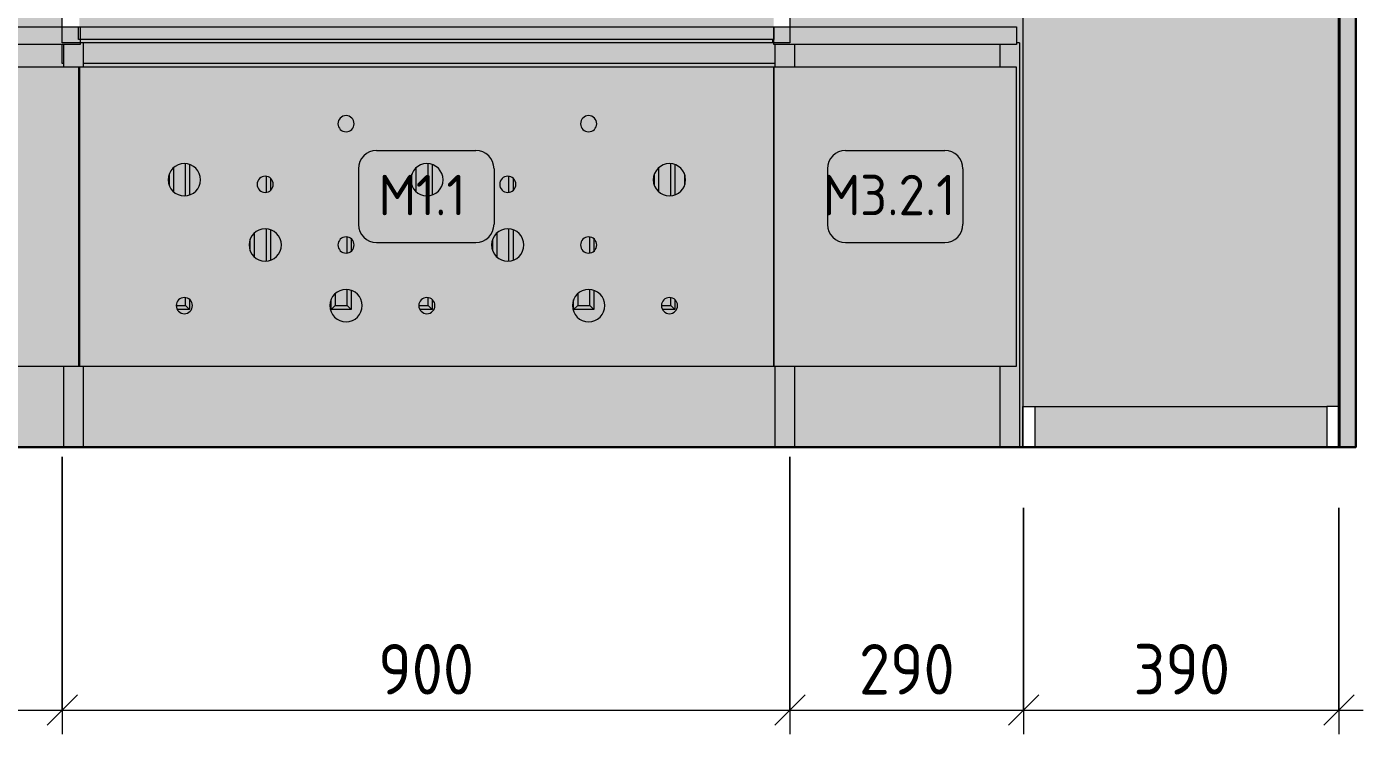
# Model space of a CAD drawing. Header units: millimetres. Extents: x 855 to 54851, y -2301 to 5636.
# Drawn here: x 45646 to 47299, y -355 to 520 of the extents above; entities that cross this region are included whole.
import ezdxf

# ---------------------------------------------------------------- set-up
doc = ezdxf.new("R2010")
doc.units = ezdxf.units.MM
for name, color, linetype, lineweight in [('A-ANNO-DIMS', 7, 'Continuous', 9), ('A-ANNO-DIMS-25', 7, 'Continuous', 9), ('A-FLOR', 7, 'Continuous', 9), ('A-GENM', 7, 'Continuous', 9), ('A-GLAZ', 7, 'Continuous', 9), ('A-WALL', 7, 'Continuous', 9), ('A-WALL-PATT', 7, 'Continuous', 9), ('I-WALL', 7, 'Continuous', 9), ('M-EQPM', 7, 'Continuous', 9), ('Знаки', 7, 'Continuous', 9), ('Марки для знаков', 7, 'Continuous', 9)]:
    doc.layers.add(name, color=color, linetype=linetype, lineweight=lineweight)
for name, color, linetype, lineweight, true_color in [('A-FLOR-FNSH-1', 7, 'Continuous', 30, 0x3c3c3c), ('A-WALL-4', 7, 'Continuous', 30, 0x3c3c3c), ('A-WALL-FNSH-3', 7, 'Continuous', 30, 0x3c3c3c), ('I-WALL-1', 7, 'Continuous', 9, 0x787878)]:
    doc.layers.add(name, color=color, linetype=linetype, lineweight=lineweight, true_color=true_color)
doc.layers.add('M-EQPM-1', color=7, linetype='Continuous', lineweight=9, true_color=0xe6e6e6, transparency=0.7)
doc.styles.add('GOST Common_5', font='GOST_Common.ttf', dxfattribs={"height": 50})
doc.styles.add('ISOCPEUR_2', font='isocpeur.ttf', dxfattribs={"width": 0.9, "height": 62.5})
doc.styles.add('ISOCPEUR_3', font='isocpeur.ttf', dxfattribs={"width": 0.9, "height": 62.5})
doc.dimstyles.new('ISO-2_5_0_9К_БОЛЬШОЙ_1', dxfattribs={"dimscale": 304.8, "dimtxt": 62.248823, "dimasz": 0.123031, "dimexe": 0.098425, "dimexo": 0.246063, "dimgap": 0, "dimtad": 1, "dimdec": 0, "dimrnd": 10, "dimzin": 0, "dimdsep": 46, "dimtxsty": 'ISOCPEUR_2', "dimblk1": 'OBLIQUE', "dimblk2": 'OBLIQUE', "dimsah": 1, "dimcen": 0.09, "dimdle": 0.098425, "dimazin": 0, "dimtfac": 1, "dimtdec": 4, "dimtix": 1, "dimtmove": 0, "dimatfit": 3, "dimfxl": 1, "dimtvp": 1, "dimtolj": 1, "dimtzin": 0, "dimarcsym": 2})
doc.dimstyles.new('ISO-2_5_0_9К_БОЛЬШОЙ_2', dxfattribs={"dimscale": 304.8, "dimtxt": 62.248823, "dimasz": 0.123031, "dimexe": 0.098425, "dimexo": 0.246063, "dimgap": 0, "dimtad": 1, "dimdec": 0, "dimrnd": 10, "dimzin": 0, "dimdsep": 46, "dimtxsty": 'ISOCPEUR_3', "dimblk1": 'OBLIQUE', "dimblk2": 'OBLIQUE', "dimsah": 1, "dimcen": 0.09, "dimdle": 0.098425, "dimazin": 0, "dimtfac": 1, "dimtdec": 4, "dimtix": 1, "dimtmove": 0, "dimatfit": 3, "dimfxl": 1, "dimtvp": 1, "dimtolj": 1, "dimtzin": 0, "dimarcsym": 2})

# ---------------------------------------------------------------- blocks, each defined once
blk = doc.blocks.new('120_Окно_СКБ_1Ст - 120_Окно_СКБ_1Ст 900х2500_h_ с форточкой-V13-Развертка 1_67-3')
at = {"layer": 'A-GLAZ'}
h = blk.add_hatch(color=256, dxfattribs=at)
h.paths.add_polyline_path([(-93077.5, 500), (-92751, 500), (-92751, 504), (-93607.8, 504), (-93607.8, 500), (-93077.8, 500)])
h.paths.add_polyline_path([(-93389.1, 520), (-92751, 520), (-92751, 2980), (-93608.7, 2980), (-93609, 520), (-93391.5, 520)])
h.paths.add_polyline_path([(-93510, 550), (-93580, 550), (-93580, 2080), (-92780, 2080), (-92780, 550), (-93451.7, 550)])
h.paths.add_polyline_path([(-92801.6, 2110), (-93580, 2110), (-93580, 2950), (-92780, 2950), (-92780, 2110), (-92800, 2110)])
for p, q in [((-93630, 500), (-93630, 3000)), ((-92730, 3000), (-92730, 500)), ((-92730, 500), (-93630, 500))]:
    blk.add_line(p, q, dxfattribs=at)
blk = doc.blocks.new('Плинтус - Плинтус светлый _сад_-32860267-Развертка 1_67-3')
at = {"layer": 'A-GENM'}
for p, q in [((-92051, 50), (-92066, 50)), ((-92066, 50), (-92066, 0)), ((-92051, 0), (-92051, 50)), ((-92066, 0), (-92051, 0))]:
    blk.add_line(p, q, dxfattribs=at)
blk = doc.blocks.new('radiator_prado_classic_z_tip_30_po exemplyaru - Classic Z Тип 30-300-31134001-Развертка 1_67-3')
at = {"layer": 'M-EQPM-1'}
h = blk.add_hatch(color=256, dxfattribs=at)
h.paths.add_polyline_path([(-93279, 155), (-93273.6, 155.8), (-93269, 157.7), (-93264.6, 161.2), (-93261.5, 165.4), (-93259.7, 170), (-93259, 175), (-93259.7, 180.2), (-93261.7, 185), (-93264.9, 189.1), (-93269.9, 192.7), (-93274, 194.3), (-93279, 195), (-93284.2, 194.3), (-93289, 192.3), (-93293.1, 189.1), (-93296.3, 185), (-93298.3, 180.2), (-93299, 175), (-93298.3, 169.8), (-93296.3, 165), (-93293.1, 160.9), (-93289, 157.7), (-93283.3, 155.6)])
h.paths.add_polyline_path([(-92979, 155), (-92973.8, 155.7), (-92969, 157.7), (-92964.9, 160.9), (-92961.3, 166), (-92959.7, 170), (-92959, 175.3), (-92959.7, 180.2), (-92961.7, 185), (-92964.9, 189.1), (-92969.9, 192.7), (-92974, 194.3), (-92979, 195), (-92984.2, 194.3), (-92989, 192.3), (-92993.1, 189.1), (-92996.3, 185), (-92998.3, 180.2), (-92999, 175), (-92998.3, 169.8), (-92996.3, 165), (-92993.1, 160.9), (-92988.2, 157.4), (-92983.9, 155.6)])
h.paths.add_polyline_path([(-93479, 165), (-93476.4, 165.3), (-93474, 166.3), (-93471.9, 167.9), (-93470.3, 170), (-93469.3, 172.4), (-93469, 175), (-93469.3, 177.6), (-93470.4, 180.1), (-93472.5, 182.5), (-93474, 183.7), (-93477.5, 184.8), (-93479, 185), (-93481.6, 184.7), (-93484.2, 183.5), (-93486.1, 182.1), (-93487.7, 180), (-93488.7, 177.6), (-93489, 175), (-93488.5, 172.1), (-93487.7, 170), (-93486.1, 167.9), (-93484, 166.3), (-93481.6, 165.3)])
h.paths.add_polyline_path([(-93179, 165), (-93176.4, 165.3), (-93174, 166.3), (-93171.9, 167.9), (-93170.3, 170), (-93169.3, 172.4), (-93169, 175), (-93169.3, 177.6), (-93170.3, 180), (-93172.5, 182.5), (-93174, 183.7), (-93177.5, 184.8), (-93179, 185), (-93181.6, 184.7), (-93184, 183.7), (-93186.1, 182.1), (-93187.7, 180), (-93188.7, 177.6), (-93189, 175), (-93188.7, 172.4), (-93187.5, 169.8), (-93186.1, 167.9), (-93184, 166.3), (-93181.6, 165.3)])
h.paths.add_polyline_path([(-92879, 165), (-92876.4, 165.3), (-92874, 166.3), (-92871.7, 168.3), (-92870, 170.9), (-92869.3, 172.4), (-92869, 175), (-92869.3, 177.6), (-92870.3, 180), (-92872.5, 182.5), (-92874, 183.7), (-92877.5, 184.8), (-92879.7, 184.9), (-92881.6, 184.7), (-92884.8, 183), (-92886.1, 182.1), (-92887.7, 180), (-92888.7, 176.9), (-92889, 175), (-92888.7, 172.4), (-92887.5, 169.8), (-92886.1, 167.9), (-92883, 165.9), (-92881.2, 165.3), (-92879.7, 165.1)])
h.paths.add_polyline_path([(-93079, 230), (-93073.8, 230.7), (-93069, 232.7), (-93064.9, 235.9), (-93061.7, 240), (-93059.7, 245), (-93059, 250), (-93059.7, 255.2), (-93062.2, 260.7), (-93064.9, 264.1), (-93069.3, 267.5), (-93074, 269.3), (-93079, 270), (-93084.2, 269.3), (-93089, 267.3), (-93093.1, 264.1), (-93096.3, 260), (-93098.3, 255.2), (-93099, 250), (-93098.3, 244.8), (-93096.3, 240), (-93092.5, 235.4), (-93089, 232.7), (-93084.2, 230.7)])
h.paths.add_polyline_path([(-93379, 230), (-93373.8, 230.7), (-93369, 232.7), (-93364.9, 235.9), (-93361.7, 240), (-93359.7, 245), (-93359, 250), (-93359.7, 255.2), (-93361.7, 260), (-93364.9, 264.1), (-93369.3, 267.5), (-93374, 269.3), (-93379, 270), (-93384.2, 269.3), (-93389, 267.3), (-93393.1, 264.1), (-93396.3, 260), (-93398.3, 255.2), (-93399, 250), (-93398.3, 244.8), (-93396.3, 240), (-93392.5, 235.4), (-93389, 232.7), (-93384.2, 230.7)])
h.paths.add_polyline_path([(-92979, 240), (-92976.4, 240.3), (-92973.8, 241.5), (-92971.7, 243.2), (-92970.3, 245), (-92969.3, 247.4), (-92969, 250), (-92969.3, 252.6), (-92970.3, 255), (-92972.5, 257.5), (-92974, 258.7), (-92977.5, 259.8), (-92979, 260), (-92981.6, 259.7), (-92984, 258.7), (-92986.1, 257.1), (-92987.7, 255), (-92988.7, 252.6), (-92989, 250), (-92988.7, 247.4), (-92987.5, 244.8), (-92986.1, 242.9), (-92984, 241.3), (-92981.6, 240.3)])
h.paths.add_polyline_path([(-93279, 240), (-93276.4, 240.3), (-93273.8, 241.5), (-93271.7, 243.2), (-93270.3, 245), (-93269.3, 247.4), (-93269, 250), (-93269.3, 252.6), (-93270.3, 255), (-93272.5, 257.5), (-93274, 258.7), (-93277.5, 259.8), (-93279, 260), (-93281.6, 259.7), (-93284, 258.7), (-93286.1, 257.1), (-93287.7, 255), (-93288.7, 252.6), (-93288.9, 249.4), (-93288.7, 247.4), (-93287.5, 244.8), (-93286.1, 242.9), (-93284, 241.3), (-93281.6, 240.3)])
h.paths.add_polyline_path([(-93179, 310.7), (-93173.8, 311.4), (-93169, 313.4), (-93164.2, 317.3), (-93161.7, 320.7), (-93159.7, 325.5), (-93159, 330.7), (-93159.7, 335.9), (-93161.7, 340.7), (-93164.9, 344.8), (-93169, 348), (-93173.8, 350), (-93179, 350.7), (-93184.2, 350), (-93189.8, 347.4), (-93193.1, 344.8), (-93196.3, 340.7), (-93198.3, 335.9), (-93199, 330.7), (-93198.3, 325.5), (-93196.3, 320.7), (-93192.5, 316), (-93189, 313.4), (-93184.2, 311.4), (-93181.6, 311)])
h.paths.add_polyline_path([(-93479, 310.7), (-93473.8, 311.4), (-93469, 313.4), (-93464.2, 317.3), (-93461.7, 320.7), (-93459.7, 325.5), (-93459, 330.7), (-93459.7, 335.9), (-93461.7, 340.7), (-93464.9, 344.8), (-93469, 348), (-93473.8, 350), (-93479, 350.7), (-93484.2, 350), (-93489.2, 347.9), (-93493.1, 344.8), (-93496.3, 340.7), (-93498.3, 335.9), (-93499, 330.7), (-93498.3, 325.5), (-93496.3, 320.7), (-93492.5, 316), (-93489, 313.4), (-93484, 311.3), (-93481.6, 311)])
h.paths.add_polyline_path([(-92879, 310.7), (-92873.8, 311.4), (-92869, 313.4), (-92864.9, 316.5), (-92861.7, 320.7), (-92860, 324.7), (-92860, 336.6), (-92861.7, 340.7), (-92864.9, 344.8), (-92869, 348), (-92873.8, 350), (-92880, 350.5), (-92885, 349.7), (-92889.1, 347.9), (-92893.1, 344.8), (-92896.3, 340.7), (-92898.3, 335.9), (-92899, 330.7), (-92898.3, 325.5), (-92896.3, 320.7), (-92892.5, 316), (-92888.7, 313.3), (-92883.8, 311.3), (-92879.7, 310.8)])
h.paths.add_polyline_path([(-93079, 315), (-93076.4, 315.3), (-93073.8, 316.5), (-93071.9, 317.9), (-93070.3, 320), (-93069.3, 322.4), (-93069, 325), (-93069.3, 327.6), (-93070.3, 330), (-93072.5, 332.5), (-93074, 333.7), (-93077.5, 334.8), (-93079, 335), (-93081.6, 334.7), (-93084, 333.7), (-93086.1, 332.1), (-93087.7, 330), (-93088.7, 327), (-93089, 325), (-93088.7, 322.4), (-93087.7, 320), (-93086.1, 317.9), (-93084, 316.3), (-93081.6, 315.3)])
h.paths.add_polyline_path([(-93379, 315), (-93376.4, 315.3), (-93373.8, 316.5), (-93371.9, 317.9), (-93370.3, 320), (-93369.3, 322.4), (-93369, 325), (-93369.3, 327.6), (-93370.3, 330), (-93372.5, 332.5), (-93374, 333.7), (-93377.5, 334.8), (-93379, 335), (-93381.6, 334.7), (-93384, 333.7), (-93386.1, 332.1), (-93387.7, 330), (-93388.7, 327.6), (-93389, 325), (-93388.7, 322.4), (-93387.7, 320), (-93386.1, 317.9), (-93384, 316.3), (-93381.6, 315.3)])
h.paths.add_polyline_path([(-92979, 390), (-92976.4, 390.3), (-92974, 391.3), (-92971.9, 392.9), (-92970.1, 395.6), (-92969.2, 398.2), (-92969, 400), (-92969.6, 403.3), (-92970.5, 405.2), (-92972.1, 407.2), (-92974.2, 408.8), (-92976.4, 409.7), (-92979, 410), (-92982.1, 409.4), (-92984, 408.7), (-92986.2, 406.9), (-92987.7, 405), (-92988.7, 402.6), (-92989, 400), (-92988.7, 397.4), (-92987.7, 395), (-92986.1, 392.9), (-92984, 391.3), (-92981.6, 390.3)])
h.paths.add_polyline_path([(-93279, 390), (-93276, 390.5), (-93274, 391.3), (-93271.8, 393.1), (-93270.1, 395.6), (-93269.3, 397.4), (-93269, 400), (-93269.5, 403.1), (-93270.3, 405), (-93271.9, 407.1), (-93274.2, 408.8), (-93276.4, 409.7), (-93279, 410), (-93282.3, 409.3), (-93284.8, 408.1), (-93286.7, 406.2), (-93288, 404.3), (-93288.7, 402.6), (-93289, 400), (-93288.7, 397.4), (-93287.7, 395), (-93286.1, 392.9), (-93284, 391.3), (-93281.6, 390.3)])
at = {"layer": 'M-EQPM'}
for p, q in [((-93477.5, 310.9), (-93477.5, 350.5)), ((-93472.5, 349.5), (-93472.5, 311.9)), ((-93177.5, 310.9), (-93177.5, 350.5)), ((-93172.5, 349.5), (-93172.5, 311.9)), ((-92877.5, 310.9), (-92877.5, 350.5)), ((-92872.5, 349.5), (-92872.5, 311.9)), ((-93497.5, 323.5), (-93497.5, 337.8)), ((-93492.5, 345.3), (-93492.5, 316)), ((-93377.5, 315.2), (-93377.5, 334.8)), ((-93372.5, 332.5), (-93372.5, 317.5)), ((-93197.5, 323.5), (-93197.5, 337.8)), ((-93192.5, 345.3), (-93192.5, 316)), ((-93077.5, 315.2), (-93077.5, 334.8)), ((-93072.5, 332.5), (-93072.5, 317.5)), ((-92897.5, 323.5), (-92897.5, 337.8)), ((-92892.5, 345.3), (-92892.5, 316)), ((-92860, 324.7), (-92860, 336.6)), ((-92860, 336.6), (-92860, 324.7)), ((-92860, 324.7), (-92860, 336.6)), ((-92860, 336.6), (-92860, 324.7)), ((-92860, 324.7), (-92860, 336.6)), ((-92860, 336.6), (-92860, 324.7)), ((-93392.5, 264.6), (-93392.5, 235.4)), ((-93377.5, 230.2), (-93377.5, 269.8)), ((-93372.5, 268.8), (-93372.5, 231.2)), ((-93092.5, 264.6), (-93092.5, 235.4)), ((-93077.5, 230.2), (-93077.5, 269.8)), ((-93072.5, 268.8), (-93072.5, 231.2)), ((-93397.5, 242.8), (-93397.5, 257.2)), ((-93277.5, 240.2), (-93277.5, 259.8)), ((-93272.5, 257.5), (-93272.5, 242.5)), ((-93097.5, 242.8), (-93097.5, 257.2)), ((-92977.5, 240.2), (-92977.5, 259.8)), ((-92972.5, 257.5), (-92972.5, 242.5)), ((-93477.5, 175), (-93477.5, 184.8)), ((-93472.5, 182.3), (-93472.5, 170)), ((-93297.5, 170), (-93297.5, 182.2)), ((-93292.5, 189.6), (-93292.5, 175)), ((-93277.5, 175), (-93277.5, 194.8)), ((-93272.5, 193.8), (-93272.5, 170)), ((-93177.5, 175), (-93177.5, 184.8)), ((-93172.5, 182.3), (-93172.5, 170)), ((-92997.5, 170), (-92997.5, 182.2)), ((-92992.5, 189.6), (-92992.5, 175)), ((-92977.5, 175), (-92977.5, 194.8)), ((-92972.5, 193.8), (-92972.5, 170)), ((-92877.5, 175), (-92877.5, 184.8)), ((-92872.5, 182.3), (-92872.5, 170)), ((-93489, 175), (-93477.5, 175)), ((-93472.5, 170), (-93487.7, 170)), ((-93472.5, 170), (-93477.5, 175)), ((-93292.5, 175), (-93297.5, 170)), ((-93272.5, 170), (-93297.5, 170)), ((-93292.5, 175), (-93277.5, 175)), ((-93272.5, 170), (-93277.5, 175)), ((-93189, 175), (-93177.5, 175)), ((-93172.5, 170), (-93187.7, 170)), ((-93172.5, 170), (-93177.5, 175)), ((-92992.5, 175), (-92997.5, 170)), ((-92972.5, 170), (-92997.5, 170)), ((-92992.5, 175), (-92977.5, 175)), ((-92972.5, 170), (-92977.5, 175)), ((-92889, 175), (-92877.5, 175)), ((-92872.5, 170), (-92887.7, 170)), ((-92872.5, 170), (-92877.5, 175))]:
    blk.add_line(p, q, dxfattribs=at)
blk = doc.blocks.new('Плинтус - Плинтус светлый _сад_-32860272-Развертка 1_67-3')
at = {"layer": 'A-GENM'}
blk.add_hatch(color=256, dxfattribs=at).paths.add_polyline_path([(-92066, 0), (-92066, 50), (-92427.1, 50), (-92427.1, 0)])
for p, q in [((-92442.1, 0), (-92442.1, 50)), ((-92442.1, 50), (-92427.1, 50)), ((-92427.1, 50), (-92066, 50)), ((-92427.1, 50), (-92427.1, 0))]:
    blk.add_line(p, q, dxfattribs=at)
blk = doc.blocks.new('Зашивка радиатора_ с перфорацией М1_1 - Зашивка радиатора_ с перфорацией М1_1-31131234-Развертка 1_67-3')
at = {"layer": 'Знаки'}
blk.add_hatch(color=256, dxfattribs=at).paths.add_polyline_path([(-93171.1, 504), (-92749.8, 504), (-92750, 520), (-93607.8, 520), (-93607.8, 504), (-93189.8, 504)])
h = blk.add_hatch(color=256, dxfattribs=at)
h.paths.add_polyline_path([(-93376.9, 100), (-92750, 100), (-92750, 470), (-93608.1, 470), (-93608.1, 100), (-93526.6, 100)])
h.paths.add_polyline_path([(-92979, 155), (-92984.2, 155.7), (-92989, 157.7), (-92993.1, 160.9), (-92996.5, 165.3), (-92998.4, 170.3), (-92999, 175), (-92998.3, 180.2), (-92996.3, 185), (-92992.5, 189.6), (-92989, 192.3), (-92984, 194.3), (-92979, 195), (-92973.8, 194.3), (-92969, 192.3), (-92964.9, 189.1), (-92961.5, 184.7), (-92959.7, 180), (-92959, 175), (-92959.7, 169.8), (-92961.7, 165), (-92965.2, 160.6), (-92969, 157.7), (-92973.8, 155.7)])
h.paths.add_polyline_path([(-93279, 155), (-93284.2, 155.7), (-93289, 157.7), (-93293.7, 161.6), (-93296.5, 165.3), (-93298.3, 170), (-93299, 175), (-93298.3, 180.2), (-93296.3, 185), (-93292.5, 189.6), (-93289, 192.3), (-93284, 194.3), (-93279, 195), (-93273.8, 194.3), (-93269, 192.3), (-93264.9, 189.1), (-93261.5, 184.7), (-93259.7, 180), (-93259, 174.7), (-93259.7, 169.8), (-93261.7, 165), (-93264.9, 160.9), (-93269, 157.7), (-93273.8, 155.7)])
h.paths.add_polyline_path([(-93479, 165), (-93481.6, 165.3), (-93484, 166.3), (-93486.1, 167.9), (-93487.7, 170), (-93488.7, 172.4), (-93489, 175), (-93488.7, 177.6), (-93487.7, 180), (-93485.2, 182.7), (-93484, 183.7), (-93481.6, 184.7), (-93479, 185), (-93476.4, 184.7), (-93474, 183.7), (-93471.9, 182.1), (-93470, 179.3), (-93469.3, 177.6), (-93469, 175), (-93469.3, 172.4), (-93470.4, 169.9), (-93472.5, 167.5), (-93474, 166.3), (-93476.4, 165.3)])
h.paths.add_polyline_path([(-92879, 165), (-92881.6, 165.3), (-92884, 166.3), (-92886.1, 167.9), (-92887.7, 170), (-92888.7, 173.1), (-92889, 175), (-92888.4, 178.3), (-92887.7, 180), (-92885.8, 182.3), (-92884, 183.7), (-92881.2, 184.7), (-92878.5, 184.9), (-92876.4, 184.7), (-92874, 183.7), (-92871.7, 181.7), (-92870.3, 180), (-92869.3, 177.6), (-92869, 175), (-92869.3, 172.4), (-92870.3, 170), (-92871.9, 167.9), (-92874, 166.3), (-92876.4, 165.3)])
h.paths.add_polyline_path([(-93179, 165), (-93182.1, 165.5), (-93184, 166.3), (-93186.7, 168.7), (-93187.7, 170), (-93188.7, 172.4), (-93189, 175), (-93188.7, 177.6), (-93187.7, 180), (-93185.8, 182.3), (-93184, 183.7), (-93181.6, 184.7), (-93179, 185), (-93176.4, 184.7), (-93174, 183.7), (-93171.9, 182.1), (-93170.3, 180), (-93169.3, 177.6), (-93169, 175), (-93169.3, 172.4), (-93170.5, 169.7), (-93172.5, 167.5), (-93174, 166.3), (-93176.4, 165.3), (-93178.2, 165.1)])
h.paths.add_polyline_path([(-93079, 230), (-93084.2, 230.7), (-93089, 232.7), (-93093.1, 235.9), (-93096.3, 240), (-93098.3, 244.8), (-93099, 250), (-93098.3, 255.2), (-93096.3, 260), (-93092.5, 264.6), (-93089, 267.3), (-93084, 269.3), (-93079, 270), (-93073.8, 269.3), (-93069, 267.3), (-93064.9, 264.1), (-93061.5, 259.7), (-93059.7, 255), (-93059, 250), (-93059.7, 244.8), (-93061.7, 240), (-93065, 235.7), (-93069, 232.7), (-93073.8, 230.7), (-93077.5, 230.2)])
h.paths.add_polyline_path([(-93379, 230), (-93384.2, 230.7), (-93389, 232.7), (-93393.1, 235.9), (-93396.3, 240), (-93398.3, 244.8), (-93399, 250), (-93398.3, 255.2), (-93396.3, 260), (-93392.5, 264.6), (-93389, 267.3), (-93384, 269.3), (-93379, 270), (-93373.8, 269.3), (-93369, 267.3), (-93364.9, 264.1), (-93361.5, 259.7), (-93359.7, 255), (-93359, 250), (-93359.7, 244.8), (-93361.7, 240), (-93364.9, 235.9), (-93369, 232.7), (-93373.8, 230.7), (-93376.9, 230.3)])
h.paths.add_polyline_path([(-92979, 240), (-92981.6, 240.3), (-92984, 241.3), (-92986.3, 243.2), (-92987.7, 245), (-92988.7, 247.4), (-92989, 250), (-92988.7, 252.6), (-92987.7, 255), (-92986.1, 257.1), (-92983.9, 258.7), (-92981.6, 259.7), (-92979, 260), (-92976.4, 259.7), (-92974, 258.7), (-92971.9, 257.1), (-92970.3, 255), (-92969.3, 252.6), (-92969, 250), (-92969.3, 247.4), (-92970.3, 245), (-92972.5, 242.5), (-92974, 241.3), (-92977.5, 240.2)])
h.paths.add_polyline_path([(-93279, 240), (-93281.6, 240.3), (-93284, 241.3), (-93286.3, 243.2), (-93287.7, 245), (-93288.7, 247.4), (-93289, 250), (-93288.7, 252.6), (-93287.7, 255), (-93286.1, 257.1), (-93283.3, 258.9), (-93281.6, 259.7), (-93279, 260), (-93276.4, 259.7), (-93274, 258.7), (-93271.3, 256.3), (-93270.3, 255), (-93269.3, 252.6), (-93269, 250), (-93269.3, 247.4), (-93270.3, 245), (-93272.5, 242.5), (-93274, 241.3), (-93277.5, 240.2)])
h.paths.add_polyline_path([(-92879, 310.7), (-92884.2, 311.4), (-92889, 313.4), (-92893.1, 316.5), (-92896.3, 320.7), (-92898.3, 325.5), (-92899, 330.7), (-92898.3, 335.9), (-92896.3, 340.7), (-92893.1, 344.8), (-92889, 348), (-92884.2, 350), (-92879, 350.7), (-92873.8, 350), (-92869, 348), (-92864.9, 344.8), (-92861.7, 340.7), (-92859.7, 335.9), (-92859, 330.7), (-92859.7, 325.5), (-92861.7, 320.7), (-92865.5, 316.1), (-92869, 313.4), (-92873.8, 311.4), (-92878.5, 310.7)])
h.paths.add_polyline_path([(-93179, 310.7), (-93184.2, 311.4), (-93189.8, 314), (-93193.1, 316.5), (-93196.3, 320.7), (-93198.3, 325.5), (-93199, 330.7), (-93198.3, 335.9), (-93196.3, 340.7), (-93193.1, 344.8), (-93189, 348), (-93184.2, 350), (-93179, 350.7), (-93173.8, 350), (-93169, 348), (-93164.9, 344.8), (-93161.7, 340.7), (-93159.7, 335.9), (-93159, 330.7), (-93159.9, 325), (-93161.7, 320.7), (-93164.9, 316.5), (-93169, 313.4), (-93173.8, 311.4), (-93177.5, 310.9)])
h.paths.add_polyline_path([(-93479, 310.7), (-93484.2, 311.4), (-93489.2, 313.5), (-93493.1, 316.5), (-93496.3, 320.7), (-93498.3, 325.5), (-93499, 330.7), (-93498.3, 335.9), (-93496.3, 340.7), (-93493.1, 344.8), (-93489, 348), (-93484.2, 350), (-93479, 350.7), (-93473.8, 350), (-93469, 348), (-93464.9, 344.8), (-93461.7, 340.7), (-93459.7, 335.9), (-93459.1, 330), (-93459.9, 325), (-93461.7, 320.7), (-93464.9, 316.5), (-93469, 313.4), (-93473.8, 311.4), (-93477.5, 310.9)])
h.paths.add_polyline_path([(-93079, 315), (-93081.6, 315.3), (-93084, 316.3), (-93086.1, 317.9), (-93087.9, 320.7), (-93088.7, 322.4), (-93089, 325), (-93088.7, 327.6), (-93087.7, 330), (-93086.1, 332.1), (-93084, 333.7), (-93081.6, 334.7), (-93079, 335), (-93076.4, 334.7), (-93073.1, 333), (-93071.9, 332.1), (-93070.3, 330), (-93069.3, 327.6), (-93069, 325), (-93069.3, 322.4), (-93070.3, 320), (-93072.5, 317.5), (-93074, 316.3), (-93077.5, 315.2)])
h.paths.add_polyline_path([(-93379, 315), (-93381.6, 315.3), (-93384, 316.3), (-93386.1, 317.9), (-93387.9, 320.7), (-93388.7, 322.4), (-93389, 325), (-93388.7, 327.6), (-93387.7, 330), (-93386.1, 332.1), (-93384, 333.7), (-93381.6, 334.7), (-93379, 335), (-93376.4, 334.7), (-93374, 333.7), (-93371.9, 332.1), (-93370.3, 330), (-93369.3, 327.6), (-93369, 325), (-93369.3, 322.4), (-93370.3, 320), (-93372.5, 317.5), (-93374, 316.3), (-93377.5, 315.2)])
h.paths.add_polyline_path([(-93279, 390), (-93281.6, 390.3), (-93284.4, 391.7), (-93286.1, 392.9), (-93287.9, 395.6), (-93288.7, 397.8), (-93289, 400), (-93288.5, 403.1), (-93287.7, 405), (-93286.1, 407.1), (-93283.3, 408.9), (-93281.6, 409.7), (-93279, 410), (-93275.7, 409.4), (-93273.2, 408), (-93271.9, 407.1), (-93270.3, 405), (-93269.3, 402.6), (-93269, 400), (-93269.3, 397.4), (-93270.3, 395), (-93272.5, 392.5), (-93274, 391.3), (-93277.5, 390.2)])
h.paths.add_polyline_path([(-92979, 390), (-92981.6, 390.3), (-92984, 391.3), (-92986.3, 393.3), (-92987.9, 395.6), (-92988.8, 398.3), (-92989, 400), (-92988.5, 403.1), (-92987.7, 405), (-92985.9, 407.2), (-92983.8, 408.8), (-92981.6, 409.7), (-92979, 410), (-92976.4, 409.7), (-92974, 408.7), (-92971.9, 407.1), (-92970.3, 405), (-92969.3, 402.6), (-92969, 400), (-92969.3, 397.4), (-92970.3, 395), (-92971.9, 392.9), (-92974, 391.3), (-92977.5, 390.2)])
for p, q in [((-93610, 520), (-92749.8, 520)), ((-93610, 504), (-93610, 520)), ((-92749.8, 520), (-92749.8, 504)), ((-92749.8, 504), (-93610, 504)), ((-92750, 470), (-93610, 470)), ((-93610, 470), (-93610, 100)), ((-92750, 100), (-92750, 470)), ((-93610, 100), (-92750, 100))]:
    blk.add_line(p, q, dxfattribs=at)
for centre, radius, start, end in [((-93279, 400), 10, 0, 180), ((-93279, 400), 10, 180, 0), ((-92979, 400), 10, 360, 180), ((-92979, 400), 10, 180, 0), ((-93479, 330.7), 20, 0, 180), ((-93179, 330.7), 20, 0, 180), ((-92879, 330.7), 20, 0, 180), ((-93479, 330.7), 20, 180, 0), ((-93379, 325), 10, 0, 180), ((-93179, 330.7), 20, 180, 0), ((-93079, 325), 10, 0, 180), ((-92879, 330.7), 20, 180, 0), ((-93379, 325), 10, 180, 0), ((-93079, 325), 10, 180, 0), ((-93379, 250), 20, 0, 180), ((-93079, 250), 20, 0, 180), ((-93379, 250), 20, 180, 0), ((-93279, 250), 10, 0, 180), ((-93279, 250), 10, 180, 0), ((-93079, 250), 20, 180, 0), ((-92979, 250), 10, 360, 180), ((-92979, 250), 10, 180, 0), ((-93479, 175), 10, 0, 180), ((-93279, 175), 20, 0, 180), ((-93179, 175), 10, 0, 180), ((-92979, 175), 20, 0, 180), ((-92879, 175), 10, 0, 180), ((-93479, 175), 10, 180, 0), ((-93279, 175), 20, 180, 0), ((-93179, 175), 10, 180, 0), ((-92979, 175), 20, 180, 0), ((-92879, 175), 10, 180, 0)]:
    blk.add_arc(centre, radius, start, end, dxfattribs=at)
blk = doc.blocks.new('Зашивка без перфорации М3_2_1 - М3_2_1-31134930-Развертка 1_67-3')
at = {"layer": 'Знаки'}
for points in [[(-92456.5, 497.9), (-92449.8, 497.9), (-92449.8, 520), (-92749.8, 520), (-92750, 497.9), (-92489, 497.9)], [(-92450.6, 100), (-92450, 100), (-92450, 470), (-92750, 470), (-92750, 100), (-92501.9, 100)]]:
    blk.add_hatch(color=256, dxfattribs=at).paths.add_polyline_path(points)
for p, q in [((-92750, 520), (-92449.8, 520)), ((-92750, 497.9), (-92750, 520)), ((-92449.8, 520), (-92449.8, 497.9)), ((-92449.8, 497.9), (-92750, 497.9)), ((-92450, 470), (-92750, 470)), ((-92750, 470), (-92750, 100)), ((-92450, 100), (-92450, 470)), ((-92750, 100), (-92450, 100))]:
    blk.add_line(p, q, dxfattribs=at)
blk = doc.blocks.new('Зашивка_ торцевая панель - Зашивка_ торцевая панель Т2-31135790-Развертка 1_67-3')
at = {"layer": 'Знаки'}
for points in [[(-92446, 450), (-92446, 500), (-92449.8, 500), (-92450, 497.9), (-92470, 497.9), (-92470, 470), (-92450, 470), (-92449.8, 450)], [(-92446, 130), (-92446, 450), (-92450, 450), (-92450, 130)], [(-92446, 0), (-92446, 130), (-92450, 130), (-92450, 100), (-92470, 100), (-92470, 0)]]:
    blk.add_hatch(color=256, dxfattribs=at).paths.add_polyline_path(points)
for p, q in [((-92470, 470), (-92470, 497.9)), ((-92446, 500), (-92449.8, 500)), ((-92446, 500), (-92446, 450)), ((-92446, 450), (-92446, 130)), ((-92446, 130), (-92446, 0)), ((-92470, 0), (-92470, 100))]:
    blk.add_line(p, q, dxfattribs=at)
blk = doc.blocks.new('Зашивка_ опоясывающая панель - Зашивка_ опоясывающая панель Т2_1-31135794-Развертка 1_67-3')
at = {"layer": 'Знаки'}
for points in [[(-92748.2, 470), (-92724.2, 470), (-92724.2, 497.9), (-92748.2, 497.9), (-92748.2, 470.2)], [(-92748.2, 0), (-92724.2, 0), (-92724.2, 100), (-92748.2, 99.8), (-92748.2, 65.5)]]:
    blk.add_hatch(color=256, dxfattribs=at).paths.add_polyline_path(points)
for p, q in [((-92748.2, 470), (-92748.2, 497.9)), ((-92724.2, 497.9), (-92724.2, 470)), ((-92748.2, 0), (-92748.2, 100)), ((-92724.2, 100), (-92724.2, 0))]:
    blk.add_line(p, q, dxfattribs=at)
blk = doc.blocks.new('Зашивка_ опоясывающая панель - Зашивка_ опоясывающая панель Т2_1-V24-Развертка 1_67-3')
at = {"layer": 'Знаки'}
for points in [[(-93604.2, 470), (-93604.2, 500), (-93607.8, 500), (-93607.8, 497.9), (-93628.2, 497.9), (-93628.2, 470), (-93608.1, 470)], [(-93628.2, 0), (-93604.2, 0), (-93604.2, 100), (-93628.2, 100), (-93628.2, 63.3)]]:
    blk.add_hatch(color=256, dxfattribs=at).paths.add_polyline_path(points)
for p, q in [((-93628.2, 470), (-93628.2, 497.9)), ((-93604.2, 500), (-93607.8, 500)), ((-93604.2, 500), (-93604.2, 470)), ((-93628.2, 0), (-93628.2, 100)), ((-93604.2, 100), (-93604.2, 0))]:
    blk.add_line(p, q, dxfattribs=at)
blk = doc.blocks.new('Зашивка без перфорации М3_2_1 - М3_2_2-31135864-Развертка 1_67-3')
at = {"layer": 'Знаки'}
for points in [[(-93826, 497.9), (-93607.8, 497.9), (-93607.8, 520), (-94798.1, 520), (-94798.1, 497.9), (-94424.8, 497.9)], [(-94798.1, 100), (-93608.1, 100), (-93608.1, 470), (-94798.1, 470), (-94798.1, 179.9)]]:
    blk.add_hatch(color=256, dxfattribs=at).paths.add_polyline_path(points)
for p, q in [((-94798.1, 520), (-93607.8, 520)), ((-94798.1, 497.9), (-94798.1, 520)), ((-93607.8, 520), (-93607.8, 497.9)), ((-93607.8, 497.9), (-94798.1, 497.9)), ((-93608.1, 470), (-94798.1, 470)), ((-94798.1, 470), (-94798.1, 100)), ((-93608.1, 100), (-93608.1, 470)), ((-94798.1, 100), (-93608.1, 100))]:
    blk.add_line(p, q, dxfattribs=at)
blk = doc.blocks.new('DIMBLOCK37-Развертка 1_67-3')
at = {"layer": 'A-ANNO-DIMS-25'}
for p, q in [((44539.8, -12.2), (44539.8, -355.3)), ((44539.8, -325.3), (44539.8, -12.2)), ((45689.8, -12.2), (45689.8, -355.3)), ((45689.8, -325.3), (45689.8, -12.2)), ((44539.8, -325.3), (45689.8, -325.3))]:
    blk.add_line(p, q, dxfattribs=at)
at = {"layer": 'A-ANNO-DIMS-25', "lineweight": 20}
for p, q in [((44539.8, -325.3), (44558.6, -306.5)), ((45689.8, -325.3), (45708.6, -306.5)), ((44539.8, -325.3), (44521.1, -344)), ((45689.8, -325.3), (45671.1, -344))]:
    blk.add_line(p, q, dxfattribs=at)
at = {"layer": 'A-ANNO-DIMS-25', "color": 0, "insert": (45046.6, -243.6), "char_height": 62.5, "width": 163.762, "attachment_point": 1, "line_spacing_factor": 1.149209, "style": 'ISOCPEUR_2'}
blk.add_mtext('1150', dxfattribs=at)
blk = doc.blocks.new('_Oblique')
at = {"color": 0, "linetype": 'ByBlock', "lineweight": -2}
blk.add_line((-0.5, -0.5), (0.5, 0.5), dxfattribs=at)
blk = doc.blocks.new('DIMBLOCK38-Развертка 1_67-3')
at = {"layer": 'A-ANNO-DIMS-25'}
for p, q in [((45689.8, -12.2), (45689.8, -355.3)), ((45689.8, -325.3), (45689.8, -12.2)), ((46589.8, -12.2), (46589.8, -355.3)), ((46589.8, -325.3), (46589.8, -12.2)), ((45689.8, -325.3), (46589.8, -325.3))]:
    blk.add_line(p, q, dxfattribs=at)
at = {"layer": 'A-ANNO-DIMS-25', "lineweight": 20}
for p, q in [((45689.8, -325.3), (45708.6, -306.5)), ((46589.8, -325.3), (46608.6, -306.5)), ((45689.8, -325.3), (45671.1, -344)), ((46589.8, -325.3), (46571.1, -344))]:
    blk.add_line(p, q, dxfattribs=at)
at = {"layer": 'A-ANNO-DIMS-25', "color": 0, "insert": (46080.6, -243.6), "char_height": 62.5, "width": 142.215, "attachment_point": 1, "line_spacing_factor": 1.149209, "style": 'ISOCPEUR_2'}
blk.add_mtext('900', dxfattribs=at)
blk = doc.blocks.new('DIMBLOCK39-Развертка 1_67-3')
at = {"layer": 'A-ANNO-DIMS-25'}
for p, q in [((46589.8, -12.2), (46589.8, -355.3)), ((46589.8, -325.3), (46589.8, -12.2)), ((46878.8, -75), (46878.8, -355.3)), ((46878.8, -325.3), (46878.8, -75.1)), ((46589.8, -325.3), (46878.8, -325.3))]:
    blk.add_line(p, q, dxfattribs=at)
at = {"layer": 'A-ANNO-DIMS-25', "lineweight": 20}
for p, q in [((46589.8, -325.3), (46608.6, -306.5)), ((46878.8, -325.3), (46897.6, -306.5)), ((46589.8, -325.3), (46571.1, -344)), ((46878.8, -325.3), (46860.1, -344))]:
    blk.add_line(p, q, dxfattribs=at)
at = {"layer": 'A-ANNO-DIMS-25', "color": 0, "insert": (46675.1, -243.6), "char_height": 62.5, "width": 142.215, "attachment_point": 1, "line_spacing_factor": 1.149209, "style": 'ISOCPEUR_3'}
blk.add_mtext('\u200e290', dxfattribs=at)
blk = doc.blocks.new('DIMBLOCK40-Развертка 1_67-3')
at = {"layer": 'A-ANNO-DIMS-25'}
for p, q in [((46878.8, -75), (46878.8, -355.3)), ((46878.8, -325.3), (46878.8, -75.1)), ((47268.8, -75), (47268.8, -355.3)), ((47268.8, -325.3), (47268.8, -75.1)), ((46878.8, -325.3), (47298.8, -325.3))]:
    blk.add_line(p, q, dxfattribs=at)
at = {"layer": 'A-ANNO-DIMS-25', "lineweight": 20}
for p, q in [((46878.8, -325.3), (46897.6, -306.5)), ((47268.8, -325.3), (47287.6, -306.5)), ((46878.8, -325.3), (46860.1, -344)), ((47268.8, -325.3), (47250.1, -344))]:
    blk.add_line(p, q, dxfattribs=at)
at = {"layer": 'A-ANNO-DIMS-25', "color": 0, "insert": (47014.6, -243.6), "char_height": 62.5, "width": 142.215, "attachment_point": 1, "line_spacing_factor": 1.149209, "style": 'ISOCPEUR_2'}
blk.add_mtext('390', dxfattribs=at)
blk = doc.blocks.new('Марка_Знаки - В прямоуг_Наименование краткое-30718135-Развертка 1_67-3')
at = {"layer": 'Марки для знаков'}
for p, q in [((-100441.2, 366.9), (-100318.5, 366.9)), ((-100463.7, 344.4), (-100463.7, 275.4)), ((-100296, 344.4), (-100296, 275.6)), ((-100441.4, 253.1), (-100318.5, 253.1))]:
    blk.add_line(p, q, dxfattribs=at)
for centre, radius, start, end in [((-100441.2, 344.4), 22.5, 90, 180), ((-100318.5, 344.4), 22.5, 360, 90), ((-100441.4, 275.4), 22.3, 180, 270), ((-100318.5, 275.6), 22.5, 270, 360)]:
    blk.add_arc(centre, radius, start, end, dxfattribs=at)

msp = doc.modelspace()

# ---------------------------------------------------------------- hatches: boundary and pattern name
at = {"layer": 'A-WALL-PATT'}
h = msp.add_hatch(color=256, dxfattribs=at)
h.paths.add_polyline_path([(44545.3, 0), (45691.6, 0), (45691.6, 100), (44545.3, 100)])
h.paths.add_polyline_path([(46571.6, 0), (46571.6, 100), (45715.6, 100), (45715.6, 0), (46541.7, 0)])
h.paths.add_polyline_path([(42261.7, 0), (42269.8, 0), (42269.8, 100), (42261.7, 100)])
h.paths.add_polyline_path([(42293.8, 0), (44521.3, 0), (44521.3, 100), (42293.8, 100), (42293.8, 7)])
h.paths.add_polyline_path([(46691.4, 0), (46849.8, 0), (46849.8, 100), (46595.6, 100), (46595.6, 0)])
h.paths.add_polyline_path([(46873.8, 0), (46877.8, 0.1), (46877.8, 3700), (42261.7, 3700), (42261.7, 3000), (44539.8, 3000), (44539.8, 520), (45689.8, 520), (45689.8, 3000), (46589.8, 3000), (46589.8, 520), (46870.1, 520), (46870.1, 500), (46873.8, 500), (46873.8, 0.9)])
h.paths.add_polyline_path([(42491.5, 155), (42496.7, 155.7), (42501.5, 157.7), (42505.7, 160.9), (42509, 165.3), (42510.9, 170), (42511.5, 175), (42510.8, 180.2), (42508.8, 185), (42505.7, 189.1), (42501.2, 192.5), (42496.5, 194.3), (42491.5, 195), (42486.3, 194.3), (42481.5, 192.3), (42477.4, 189.1), (42474.2, 185), (42472.2, 180.2), (42471.5, 175), (42472.2, 169.8), (42474.2, 165), (42477.4, 160.9), (42481.5, 157.7), (42486.3, 155.7)])
h.paths.add_polyline_path([(44291.5, 155), (44296.7, 155.7), (44301.5, 157.7), (44305.7, 160.9), (44309, 165.3), (44310.9, 170), (44311.5, 175), (44310.8, 180.2), (44308.8, 185), (44305.7, 189.1), (44301.2, 192.5), (44296.3, 194.4), (44291.5, 195), (44286.3, 194.3), (44281.5, 192.3), (44277.4, 189.1), (44274.2, 185), (44272.2, 180.2), (44271.5, 175), (44272.2, 169.8), (44274.2, 165), (44277.4, 160.9), (44281.5, 157.7), (44286.3, 155.7), (44290.4, 155.1)])
h.paths.add_polyline_path([(44391.5, 165), (44394.1, 165.3), (44396.5, 166.3), (44398.6, 167.9), (44400.2, 170), (44401.2, 172.4), (44401.5, 175), (44401.2, 177.6), (44400.2, 180), (44398.3, 182.3), (44396.5, 183.7), (44394.1, 184.7), (44391.5, 185), (44388.9, 184.7), (44386.5, 183.7), (44384.4, 182.1), (44382.9, 180), (44381.9, 177.6), (44381.5, 175), (44381.9, 172.4), (44383, 169.8), (44384.4, 167.9), (44386.5, 166.3), (44388.9, 165.3)])
h.paths.add_polyline_path([(42591.5, 165), (42594.1, 165.3), (42596.5, 166.3), (42598.6, 167.9), (42600.2, 170), (42601.2, 172.4), (42601.5, 175), (42601.2, 177.6), (42599.5, 180.8), (42598.3, 182.3), (42596.5, 183.7), (42594.1, 184.7), (42591.5, 185), (42588.9, 184.7), (42586.5, 183.7), (42584.4, 182.1), (42582.9, 180), (42581.7, 176.6), (42581.5, 175), (42581.9, 172.4), (42583, 169.8), (42584.4, 167.9), (42586.5, 166.3), (42588.9, 165.3), (42590.5, 165.1)])
h.paths.add_polyline_path([(42391.5, 230), (42396.7, 230.7), (42401.5, 232.7), (42405.7, 235.9), (42408.8, 240), (42410.9, 245), (42411.5, 250), (42410.8, 255.2), (42408.8, 260), (42405.7, 264.1), (42401.2, 267.5), (42396.5, 269.3), (42391.5, 270), (42386.3, 269.3), (42381.5, 267.3), (42377.4, 264.1), (42374.2, 260), (42372.2, 255.2), (42371.5, 250), (42372.2, 244.8), (42374.2, 240), (42377.4, 235.9), (42381.5, 232.7), (42386.3, 230.7)])
h.paths.add_polyline_path([(42491.5, 240), (42494.1, 240.3), (42496.7, 241.5), (42498.8, 243.2), (42500.2, 245), (42501.2, 247.4), (42501.5, 250), (42501.2, 252.6), (42499.9, 255.3), (42498.6, 257.1), (42496.5, 258.7), (42494.1, 259.7), (42491.5, 260), (42488.9, 259.7), (42486.5, 258.7), (42484.4, 257.1), (42482.9, 255), (42481.9, 252.6), (42481.5, 250), (42481.9, 247.4), (42483, 244.8), (42484.4, 242.9), (42486.5, 241.3), (42488.9, 240.3)])
h.paths.add_polyline_path([(44291.5, 240), (44294.1, 240.3), (44296.7, 241.5), (44298.8, 243.2), (44300.2, 245), (44301.2, 247.4), (44301.5, 250), (44301.2, 252.6), (44300.2, 255), (44298.6, 257.1), (44296.3, 258.8), (44294.1, 259.7), (44291.5, 260), (44288.9, 259.7), (44286.5, 258.7), (44284.4, 257.1), (44282.9, 255), (44281.9, 252.6), (44281.5, 250), (44281.9, 247.4), (44283, 244.8), (44284.4, 242.9), (44286.5, 241.3), (44288.9, 240.3)])
h.paths.add_polyline_path([(44391.5, 310.7), (44396.7, 311.4), (44401.5, 313.4), (44405.7, 316.5), (44408.8, 320.7), (44410.8, 325.5), (44411.5, 330.7), (44410.8, 335.9), (44408.8, 340.7), (44405.7, 344.8), (44401.5, 348), (44396.7, 350), (44391.5, 350.7), (44386.3, 350), (44381.5, 348), (44377.4, 344.8), (44374.2, 340.7), (44372.2, 335.9), (44371.5, 330.7), (44372.2, 325.5), (44374.2, 320.7), (44377.4, 316.5), (44381.5, 313.4), (44386.3, 311.4), (44388.9, 311)])
h.paths.add_polyline_path([(42591.5, 310.7), (42596.7, 311.4), (42601.5, 313.4), (42605.7, 316.5), (42608.8, 320.7), (42610.8, 325.5), (42611.5, 330.7), (42610.8, 335.9), (42608.8, 340.7), (42605.7, 344.8), (42601.5, 348), (42596.7, 350), (42591.5, 350.7), (42586.3, 350), (42581.5, 348), (42577.4, 344.8), (42574.2, 340.7), (42572.2, 335.9), (42571.5, 330.7), (42572.2, 325.5), (42574.8, 319.9), (42577.4, 316.5), (42581.5, 313.4), (42586.3, 311.4), (42588.9, 311)])
h.paths.add_polyline_path([(42391.5, 315), (42394.1, 315.3), (42396.7, 316.5), (42398.6, 317.9), (42400.2, 320), (42401.2, 322.4), (42401.5, 325), (42401.2, 327.6), (42400.2, 330), (42398.6, 332.1), (42396.5, 333.7), (42394.1, 334.7), (42391.5, 335), (42388.9, 334.7), (42386.5, 333.7), (42384.4, 332.1), (42382.9, 330), (42381.9, 327.6), (42381.5, 325), (42381.9, 322.4), (42382.9, 320), (42384.4, 317.9), (42386.5, 316.3), (42388.9, 315.3)])
h.paths.add_polyline_path([(46459.8, 324.7), (46460.1, 325.5), (46460.8, 330.7), (46459.8, 336.6), (46459.8, 325.5)])
h.paths.add_polyline_path([(42491.5, 390), (42494.1, 390.3), (42496.5, 391.3), (42498.6, 392.9), (42500.2, 395), (42501.2, 397.4), (42501.5, 400), (42501.2, 402.6), (42499.9, 405.3), (42498.6, 407.1), (42496.5, 408.7), (42494.1, 409.7), (42491.5, 410), (42488.9, 409.7), (42486.5, 408.7), (42484.4, 407.1), (42482.9, 405), (42481.9, 402.6), (42481.5, 400), (42481.9, 397.4), (42482.9, 395), (42484.4, 392.9), (42486.5, 391.3), (42488.9, 390.3)])
h.paths.add_polyline_path([(44291.5, 390), (44294.1, 390.3), (44296.5, 391.3), (44298.6, 392.9), (44300.2, 395), (44301.2, 397.4), (44301.5, 400), (44301.2, 402.6), (44300.2, 405), (44298.6, 407.1), (44296.3, 408.8), (44294.1, 409.7), (44291.5, 410), (44288.9, 409.7), (44286.5, 408.7), (44284.4, 407.1), (44282.9, 405), (44281.9, 402.6), (44281.5, 400), (44281.9, 397.4), (44282.9, 395), (44284.4, 392.9), (44286.5, 391.3), (44288.9, 390.3)])
h.paths.add_polyline_path([(43922, 470), (44521.3, 470), (44521.3, 500), (42293.8, 500), (42293.8, 470), (43847.2, 470)])
h.paths.add_polyline_path([(45755.8, 470), (46571.6, 470.2), (46571.6, 474.4), (45715.6, 474.4), (45715.6, 470), (45718.4, 470)])
h.paths.add_polyline_path([(42269.8, 470), (42269.8, 500), (42261.7, 500), (42261.7, 470)])
h.paths.add_polyline_path([(46595.6, 470), (46849.8, 470), (46849.8, 497.9), (46595.6, 497.9), (46595.6, 487.1)])
h.paths.add_polyline_path([(45691.6, 470), (45691.6, 474.4), (45689.8, 474.4), (45689.8, 497.9), (44545.3, 497.9), (44545.3, 470), (45689.8, 470)])
h.paths.add_polyline_path([(45305.3, 1759), (45152.3, 1759), (45152.3, 1841), (45305.3, 1841), (45305.3, 1767.1)])
h.paths.add_polyline_path([(45202.8, 1797.5), (45204, 1797.8), (45205, 1798.7), (45205.3, 1800), (45205, 1801.2), (45204, 1802.2), (45202.8, 1802.5), (45201.5, 1802.2), (45200.6, 1801.2), (45200.3, 1800), (45200.6, 1798.7), (45201.5, 1797.8), (45202.1, 1797.6)])
h.paths.add_polyline_path([(45254.8, 1797.5), (45256, 1797.8), (45257, 1798.7), (45257.3, 1800), (45257, 1801.2), (45256, 1802.2), (45254.8, 1802.5), (45253.5, 1802.2), (45252.6, 1801.2), (45252.3, 1800), (45252.6, 1798.7), (45253.5, 1797.8), (45254.1, 1797.6)])
h.paths.add_polyline_path([(45183.8, 1797.5), (45185, 1797.8), (45186, 1798.7), (45186.3, 1800), (45186, 1801.2), (45185, 1802.2), (45183.8, 1802.5), (45182.5, 1802.2), (45181.6, 1801.2), (45181.3, 1800), (45181.6, 1798.7), (45182.5, 1797.8), (45183.1, 1797.6)])
h.paths.add_polyline_path([(45273.8, 1797.5), (45275, 1797.8), (45276, 1798.7), (45276.3, 1800), (45276, 1801.2), (45275, 1802.2), (45273.8, 1802.5), (45272.5, 1802.2), (45271.6, 1801.2), (45271.3, 1800), (45271.6, 1798.7), (45272.5, 1797.8), (45273.1, 1797.6)])
h.paths.add_polyline_path([(46752.8, 2159), (46687.3, 2159), (46687.3, 2241), (46769.3, 2241), (46769.3, 2159)])
h.paths.add_polyline_path([(46718.8, 2197.5), (46720, 2197.8), (46721, 2198.7), (46721.3, 2200), (46721, 2201.2), (46720, 2202.2), (46718.8, 2202.5), (46717.5, 2202.2), (46716.6, 2201.2), (46716.3, 2200), (46716.6, 2198.7), (46717.5, 2197.8), (46718.1, 2197.6)])
h.paths.add_polyline_path([(46737.8, 2197.5), (46739, 2197.8), (46740, 2198.7), (46740.3, 2200), (46740, 2201.2), (46739, 2202.2), (46737.8, 2202.5), (46736.5, 2202.2), (46735.6, 2201.2), (46735.3, 2200), (46735.6, 2198.7), (46736.5, 2197.8), (46737.1, 2197.6)])
msp.add_hatch(color=256, dxfattribs=at).paths.add_polyline_path([(46877.8, 0), (46878, 0), (46878, 50), (47268.8, 50), (47268.8, 3700), (46877.8, 3700), (46877.8, 499.9)])
at = {"layer": 'I-WALL'}
h = msp.add_hatch(color=256, dxfattribs=at)
h.paths.add_polyline_path([(46569.8, 500), (46569.8, 504), (46568.8, 504), (46568.8, 500)])
h.paths.add_polyline_path([(46569.8, 520), (46569.6, 2980), (46568.8, 2980), (46568.8, 520)])
h = msp.add_hatch(color=256, dxfattribs=at)
h.paths.add_polyline_path([(47289.8, -0.1), (47289.8, 0), (47269.8, -0.1)])
h.paths.add_polyline_path([(45689.8, 474.4), (45691.6, 474.4), (45691.6, 497.9), (45689.8, 497.9), (45689.8, 487.1)])
h.paths.add_polyline_path([(45718.4, 474.4), (46571.6, 474.4), (46571.6, 497.9), (46569.8, 497.9), (46569.8, 500), (45715.6, 500), (45715.6, 474.4)])
at = {"layer": 'I-WALL-1'}
h = msp.add_hatch(dxfattribs=at)
h.set_pattern_fill('FP_13', color=256, style=0, pattern_type=2)
h.set_pattern_definition([(0, (139319.8276, 0), (30.48, 7.62), [2.515, -20.345, 2.515, -20.345, -121.92]), (0, (139319.8276, 0), (30.48, 7.62), [-45.72, 2.515, -43.205, 2.515, -20.345, -53.34]), (0, (139319.8276, 0), (30.48, 7.62), [-114.3, 2.515, -12.725, 2.515, -35.585]), (120, (139331.2576, 3.81), (-21.8391136, 22.5864543), [2.515, -20.345, 2.515, -20.345, -121.92]), (120, (139331.2576, 3.81), (-21.8391136, 22.5864543), [-45.72, 2.515, -43.205, 2.515, -20.345, -53.34]), (120, (139331.2576, 3.81), (-21.8391136, 22.5864543), [-114.3, 2.515, -12.725, 2.515, -35.585]), (240, (139335.0676, 19.05), (-8.6408864, -30.2064543), [2.515, -20.345, 2.515, -20.345, -121.92]), (240, (139335.0676, 19.05), (-8.6408864, -30.2064543), [-45.72, 2.515, -43.205, 2.515, -20.345, -53.34]), (240, (139335.0676, 19.05), (-8.6408864, -30.2064543), [-114.3, 2.515, -12.725, 2.515, -35.585])])
h.paths.add_polyline_path([(47269.8, 0), (47289.8, 0), (47289.8, 3470), (47269.8, 3470), (47269.8, 325.4)])

# ---------------------------------------------------------------- linework, layer by layer
at = {"layer": 'A-FLOR'}
msp.add_line((47290.2, -0.1), (37709.6, -0.1), dxfattribs=at)
at = {"layer": 'A-FLOR-FNSH-1'}
for p, q in [((47268.8, 0), (37750.8, 0)), ((47269.8, -0.6), (47269.8, 0))]:
    msp.add_line(p, q, dxfattribs=at)
at = {"layer": 'A-WALL'}
msp.add_line((47269.8, 3470), (47269.8, 0), dxfattribs=at)
at = {"layer": 'A-WALL-4'}
for p, q in [((47289.8, 0), (47289.8, 3470)), ((47269.8, 0), (47289.8, 0))]:
    msp.add_line(p, q, dxfattribs=at)
at = {"layer": 'A-WALL-FNSH-3'}
for p, q in [((47268.8, 3700), (47268.8, 0)), ((47268.8, 0), (47269.8, 0))]:
    msp.add_line(p, q, dxfattribs=at)
at = {"layer": 'I-WALL'}
for p, q in [((47289.8, 3900), (47289.8, -0.6)), ((46877.8, 3700), (46877.8, 0)), ((46589.8, 3000), (46589.8, 520)), ((45689.8, 474.4), (45689.8, 497.9)), ((46569.8, 500), (45715.6, 500)), ((46568.8, 500), (46568.8, 504)), ((45691.6, 474.4), (45689.8, 474.4)), ((46571.6, 474.4), (45715.6, 474.4))]:
    msp.add_line(p, q, dxfattribs=at)

# ---------------------------------------------------------------- block references
at = {"layer": 'A-GENM'}
for name in ['Плинтус - Плинтус светлый _сад_-32860272-Развертка 1_67-3', 'Плинтус - Плинтус светлый _сад_-32860267-Развертка 1_67-3']:
    msp.add_blockref(name, (139319.8, 0), dxfattribs=at)
at = {"layer": 'A-GLAZ'}
msp.add_blockref('120_Окно_СКБ_1Ст - 120_Окно_СКБ_1Ст 900х2500_h_ с форточкой-V13-Развертка 1_67-3', (139319.8, 0), dxfattribs=at)
at = {"layer": 'M-EQPM'}
msp.add_blockref('radiator_prado_classic_z_tip_30_po exemplyaru - Classic Z Тип 30-300-31134001-Развертка 1_67-3', (139319.8, 0), dxfattribs=at)
at = {"layer": 'Знаки'}
for name in ['Зашивка без перфорации М3_2_1 - М3_2_2-31135864-Развертка 1_67-3', 'Зашивка радиатора_ с перфорацией М1_1 - Зашивка радиатора_ с перфорацией М1_1-31131234-Развертка 1_67-3', 'Зашивка без перфорации М3_2_1 - М3_2_1-31134930-Развертка 1_67-3', 'Зашивка_ опоясывающая панель - Зашивка_ опоясывающая панель Т2_1-V24-Развертка 1_67-3', 'Зашивка_ опоясывающая панель - Зашивка_ опоясывающая панель Т2_1-31135794-Развертка 1_67-3', 'Зашивка_ торцевая панель - Зашивка_ торцевая панель Т2-31135790-Развертка 1_67-3']:
    msp.add_blockref(name, (139319.8, 0), dxfattribs=at)
at = {"layer": 'Марки для знаков'}
for p in [(146519.8, 0), (147099.8, 0)]:
    msp.add_blockref('Марка_Знаки - В прямоуг_Наименование краткое-30718135-Развертка 1_67-3', p, dxfattribs=at)

# ---------------------------------------------------------------- texts
at = {"layer": 'Марки для знаков', "char_height": 50, "attachment_point": 1, "style": 'GOST Common_5'}
for s, insert, width in [('\\fGOST Common|b0|i0|c204|p34|;М', (46080.8, 336.8), 56.118), ('1.1', (46127.1, 336.8), 78.165), ('\\fGOST Common|b0|i0|c204|p34|;М', (46630.2, 336.8), 56.118), ('3.2.1', (46676.5, 336.8), 152.321)]:
    msp.add_mtext(s, dxfattribs=dict(at, insert=insert, width=width))

# ---------------------------------------------------------------- dimensions: what is measured, and where the dimension line sits
at = {"layer": 'A-ANNO-DIMS'}
for base, p1, p2, override, picture, middle in [((45689.8, -325.3), (44539.8, 62.8), (45689.8, 62.8), {"dimpost": '<>', "dimfxl": 1150}, 'DIMBLOCK37-Развертка 1_67-3', (45114.8, -294)), ((46589.8, -325.3), (45689.8, 62.8), (46589.8, 62.8), {"dimpost": '<>', "dimfxl": 900}, 'DIMBLOCK38-Развертка 1_67-3', (46139.8, -294)), ((47268.8, -325.3), (46878.8, 0), (47268.8, 0), {"dimpost": '<>', "dimfxl": 390}, 'DIMBLOCK40-Развертка 1_67-3', (47073.8, -294))]:
    dim = msp.add_linear_dim(base=base, p1=p1, p2=p2, dimstyle='ISO-2_5_0_9К_БОЛЬШОЙ_1', override=override, dxfattribs=at)
    dim.commit()
    dim.dimension.update_dxf_attribs({"geometry": picture, "text_midpoint": middle})
dim = msp.add_linear_dim(base=(46878.8, -325.3), p1=(46589.8, 62.8), p2=(46878.8, 0), text='\u200e290', dimstyle='ISO-2_5_0_9К_БОЛЬШОЙ_2', override={"dimpost": '<>', "dimfxl": 295.746297}, dxfattribs=at)
dim.commit()
dim.dimension.update_dxf_attribs({"geometry": 'DIMBLOCK39-Развертка 1_67-3', "text_midpoint": (46734.3, -288.2)})

doc.saveas('drawing.dxf')
